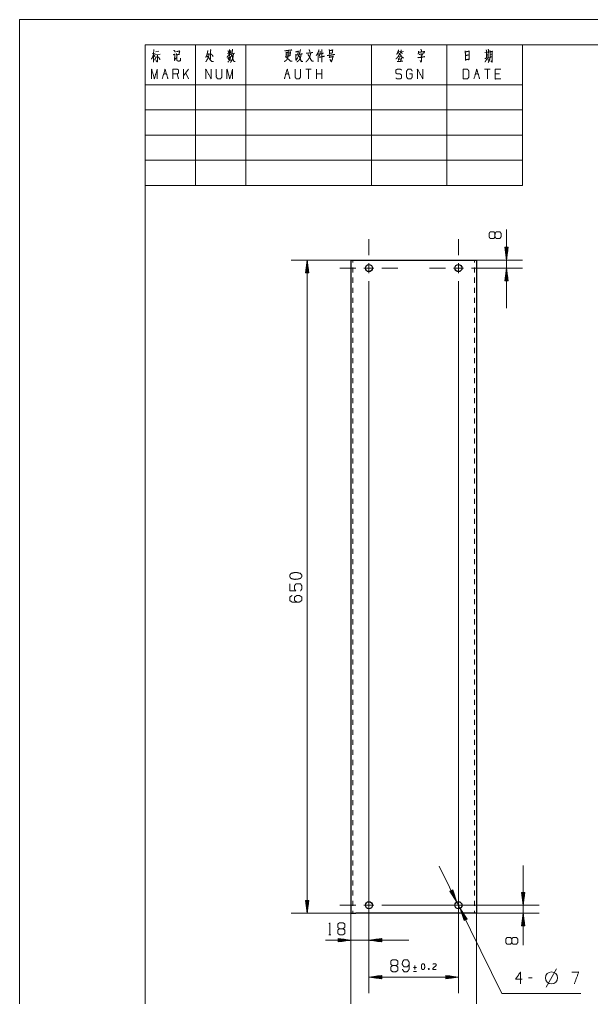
# Paper-space layout 'SHT3' of a CAD drawing. Header units: millimetres. Extents: x 0 to 210, y 0 to 297.
# Drawn here: x 0 to 113.7, y 102.4 to 297 of the extents above; entities that cross this region are included whole.
import ezdxf

# ---------------------------------------------------------------- set-up
doc = ezdxf.new("R2010")
doc.units = ezdxf.units.MM
doc.layers.add('101', color=7, linetype='Continuous', true_color=0xffffff)

psp = doc.layouts.new('SHT3')

# ---------------------------------------------------------------- linework, layer by layer
at = {"layer": '101', "color": 133, "linetype": 'Continuous', "lineweight": 18}
for p, q in [((210, 297), (0, 297)), ((0, 297), (0, 0)), ((205, 292), (25, 292)), ((25, 292), (100, 292)), ((25, 292), (100, 292)), ((25, 292), (25, 264)), ((25, 292), (25, 5)), ((25, 292), (100, 292)), ((35, 292), (35, 264)), ((45, 292), (45, 264)), ((70, 292), (70, 264)), ((85, 292), (85, 264)), ((100, 292), (100, 264)), ((25, 284), (100, 284)), ((25, 279), (100, 279)), ((25, 274), (100, 274)), ((25, 269), (100, 269)), ((25, 264), (100, 264))]:
    psp.add_line(p, q, dxfattribs=at)
at = {"layer": '101', "color": 72, "linetype": 'Continuous', "lineweight": 18}
for p, q in [((26.34, 290.18), (26.96, 290.3)), ((26.99, 289.99), (27.95, 290.14)), ((27.13, 290.61), (27.71, 290.74)), ((41.34, 290.22), (42.13, 290.38)), ((42.25, 290.16), (42.79, 290.28)), ((53.17, 290.09), (53.7, 290.18)), ((75.25, 290.57), (75.67, 290.63)), ((75.35, 290.55), (75.45, 290.24)), ((75.82, 290.51), (76.35, 290.61)), ((75.98, 290.49), (76.11, 290.16)), ((92.56, 290.43), (93.43, 290.55)), ((92.84, 290.07), (93.11, 290.14)), ((93.6, 290.05), (93.85, 290.12)), ((26.7, 289.95), (26.92, 289.68)), ((54.91, 288.87), (55.37, 289.43)), ((75.83, 289.64), (75.37, 289.56)), ((92.86, 289.72), (93.09, 289.78)), ((28.66, 286.17), (29.22, 286.17)), ((31.62, 285.18), (31.34, 286.17)), ((32.63, 285.18), (32.63, 287.14)), ((33.59, 287.14), (32.63, 285.78)), ((33.59, 285.18), (33.04, 286.36)), ((52.94, 286.17), (53.49, 286.17)), ((58.02, 287.14), (56.9, 287.14)), ((57.46, 287.14), (57.46, 285.18)), ((59.02, 285.18), (59.02, 287.14)), ((60.14, 286.17), (59.02, 286.17)), ((60.14, 285.18), (60.14, 287.14)), ((90.65, 286.17), (91.2, 286.17)), ((93.6, 287.14), (92.49, 287.14)), ((93.05, 287.14), (93.05, 285.18)), ((95.45, 286.17), (94.61, 286.17)), ((61.5, 114.85), (61.92, 114.85)), ((78.91, 108.31), (78.35, 108.31)), ((78.35, 107.52), (78.91, 107.52)), ((78.63, 108.71), (78.63, 107.91)), ((81.34, 108.13), (81.42, 107.92)), ((104.75, 104.42), (106.75, 108.07)), ((101.91, 106.26), (101.24, 106.26))]:
    psp.add_line(p, q, dxfattribs=at)
at = {"layer": '101', "color": 22, "linetype": 'Continuous', "lineweight": 18}
for p, q in [((96.84, 239.59), (96.84, 255.2)), ((97.17, 251.67), (96.5, 251.67)), ((96.5, 251.67), (96.84, 249.13)), ((96.51, 251.67), (96.51, 251.64)), ((96.51, 251.67), (96.51, 251.64)), ((96.56, 251.67), (96.56, 251.25)), ((96.61, 251.67), (96.61, 250.86)), ((96.66, 251.67), (96.66, 250.48)), ((96.71, 251.67), (96.71, 250.09)), ((96.76, 251.67), (96.76, 249.71)), ((96.81, 251.67), (96.81, 249.32)), ((96.84, 249.13), (97.17, 251.67)), ((96.86, 251.67), (96.86, 249.32)), ((96.91, 251.67), (96.91, 249.71)), ((96.97, 251.67), (96.97, 250.09)), ((97.02, 251.67), (97.02, 250.48)), ((97.07, 251.67), (97.07, 250.86)), ((97.12, 251.67), (97.12, 251.25)), ((97.17, 251.67), (97.17, 251.64)), ((97.17, 251.67), (97.17, 251.64)), ((66.88, 249.13), (54.03, 249.13)), ((57.21, 249.13), (56.87, 246.59)), ((57.54, 246.59), (57.21, 249.13)), ((57.21, 249.13), (57.21, 119.13)), ((89.88, 249.13), (100.01, 249.13)), ((56.98, 246.59), (56.98, 247.39)), ((57.03, 246.59), (57.03, 247.78)), ((57.08, 246.59), (57.08, 248.16)), ((57.13, 246.59), (57.13, 248.55)), ((57.18, 246.59), (57.18, 248.93)), ((57.23, 246.59), (57.23, 248.93)), ((57.28, 246.59), (57.28, 248.55)), ((57.33, 246.59), (57.33, 248.16)), ((57.38, 246.59), (57.38, 247.78)), ((57.44, 246.59), (57.44, 247.39)), ((93.04, 247.53), (100.01, 247.53)), ((96.84, 247.53), (96.5, 244.99)), ((96.81, 244.99), (96.81, 247.33)), ((97.17, 244.99), (96.84, 247.53)), ((96.86, 244.99), (96.86, 247.33)), ((56.87, 246.59), (57.54, 246.59)), ((56.88, 246.59), (56.88, 246.62)), ((56.88, 246.59), (56.88, 246.62)), ((56.93, 246.59), (56.93, 247.01)), ((57.49, 246.59), (57.49, 247.01)), ((57.54, 246.59), (57.54, 246.62)), ((57.54, 246.59), (57.54, 246.62)), ((96.56, 244.99), (96.56, 245.41)), ((96.61, 244.99), (96.61, 245.79)), ((96.66, 244.99), (96.66, 246.18)), ((96.71, 244.99), (96.71, 246.56)), ((96.76, 244.99), (96.76, 246.95)), ((96.91, 244.99), (96.91, 246.95)), ((96.97, 244.99), (96.97, 246.56)), ((97.02, 244.99), (97.02, 246.18)), ((97.07, 244.99), (97.07, 245.79)), ((97.12, 244.99), (97.12, 245.41)), ((96.5, 244.99), (97.17, 244.99)), ((96.51, 244.99), (96.51, 245.02)), ((96.51, 244.99), (96.51, 245.02)), ((97.17, 244.99), (97.17, 245.02)), ((97.17, 244.99), (97.17, 245.02)), ((69.48, 241.76), (69.48, 103.23)), ((69.48, 241.76), (69.48, 110.58)), ((87.28, 241.76), (87.28, 103.23)), ((83.47, 128.48), (95.91, 103.17)), ((100.16, 112.79), (100.16, 128.66)), ((86.15, 123.78), (85.55, 123.49)), ((85.55, 123.49), (86.97, 121.36)), ((85.55, 123.49), (85.56, 123.46)), ((85.55, 123.49), (85.56, 123.46)), ((85.6, 123.51), (85.78, 123.14)), ((85.64, 123.53), (86, 122.81)), ((85.69, 123.56), (86.21, 122.49)), ((85.73, 123.58), (86.43, 122.17)), ((85.78, 123.6), (86.64, 121.84)), ((85.82, 123.62), (86.86, 121.52)), ((85.87, 123.65), (86.91, 121.54)), ((85.92, 123.67), (86.78, 121.91)), ((85.96, 123.69), (86.66, 122.28)), ((86.01, 123.71), (86.53, 122.65)), ((86.05, 123.74), (86.41, 123.01)), ((86.1, 123.76), (86.28, 123.38)), ((86.14, 123.78), (86.16, 123.75)), ((86.14, 123.78), (86.16, 123.75)), ((86.97, 121.36), (86.15, 123.78)), ((99.83, 123.27), (99.83, 123.24)), ((99.83, 123.27), (100.16, 120.73)), ((99.83, 123.27), (99.83, 123.24)), ((100.5, 123.27), (99.83, 123.27)), ((99.88, 123.27), (99.88, 122.85)), ((99.93, 123.27), (99.93, 122.46)), ((99.99, 123.27), (99.99, 122.08)), ((100.04, 123.27), (100.04, 121.69)), ((100.09, 123.27), (100.09, 121.31)), ((100.14, 123.27), (100.14, 120.92)), ((100.16, 120.73), (100.5, 123.27)), ((100.19, 123.27), (100.19, 120.92)), ((100.24, 123.27), (100.24, 121.31)), ((100.29, 123.27), (100.29, 121.69)), ((100.34, 123.27), (100.34, 122.08)), ((100.39, 123.27), (100.39, 122.46)), ((100.44, 123.27), (100.44, 122.85)), ((100.49, 123.27), (100.49, 123.24)), ((100.49, 123.27), (100.49, 123.24)), ((57.54, 121.67), (56.87, 121.67)), ((56.87, 121.67), (57.21, 119.13)), ((56.88, 121.67), (56.88, 121.64)), ((56.88, 121.67), (56.88, 121.64)), ((56.93, 121.67), (56.93, 121.25)), ((56.98, 121.67), (56.98, 120.86)), ((57.03, 121.67), (57.03, 120.48)), ((57.08, 121.67), (57.08, 120.09)), ((57.13, 121.67), (57.13, 119.71)), ((57.18, 121.67), (57.18, 119.32)), ((57.21, 119.13), (57.54, 121.67)), ((57.23, 121.67), (57.23, 119.32)), ((57.28, 121.67), (57.28, 119.71)), ((57.33, 121.67), (57.33, 120.09)), ((57.38, 121.67), (57.38, 120.48)), ((57.44, 121.67), (57.44, 120.86)), ((57.49, 121.67), (57.49, 121.25)), ((57.54, 121.67), (57.54, 121.64)), ((57.54, 121.67), (57.54, 121.64)), ((75.24, 120.73), (103.34, 120.73)), ((66.88, 119.13), (54.03, 119.13)), ((65.88, 119.13), (65.88, 110.58)), ((65.88, 119.13), (65.88, 94.88)), ((87.59, 120.1), (88.41, 117.67)), ((89.01, 117.97), (87.59, 120.1)), ((88.68, 117.81), (87.65, 119.91)), ((88.73, 117.83), (87.69, 119.94)), ((88.64, 117.79), (87.77, 119.55)), ((88.59, 117.76), (87.9, 119.18)), ((88.77, 117.85), (87.91, 119.61)), ((88.55, 117.74), (88.02, 118.81)), ((88.82, 117.88), (88.12, 119.29)), ((88.87, 117.9), (88.34, 118.97)), ((89.88, 119.13), (103.34, 119.13)), ((90.88, 119.13), (90.88, 94.88)), ((100.16, 119.13), (99.83, 116.59)), ((100.14, 116.59), (100.14, 118.93)), ((100.5, 116.59), (100.16, 119.13)), ((100.19, 116.59), (100.19, 118.93)), ((88.5, 117.72), (88.15, 118.44)), ((88.46, 117.7), (88.27, 118.07)), ((88.41, 117.67), (88.4, 117.7)), ((88.41, 117.67), (88.4, 117.7)), ((88.41, 117.67), (89.01, 117.97)), ((88.91, 117.92), (88.56, 118.64)), ((88.96, 117.94), (88.77, 118.32)), ((89, 117.97), (88.99, 117.99)), ((89, 117.97), (88.99, 117.99)), ((99.88, 116.59), (99.88, 117.01)), ((99.93, 116.59), (99.93, 117.39)), ((99.99, 116.59), (99.99, 117.78)), ((100.04, 116.59), (100.04, 118.16)), ((100.09, 116.59), (100.09, 118.55)), ((100.24, 116.59), (100.24, 118.55)), ((100.29, 116.59), (100.29, 118.16)), ((100.34, 116.59), (100.34, 117.78)), ((100.39, 116.59), (100.39, 117.39)), ((100.44, 116.59), (100.44, 117.01)), ((99.83, 116.59), (99.83, 116.62)), ((99.83, 116.59), (99.83, 116.62)), ((99.83, 116.59), (100.5, 116.59)), ((100.49, 116.59), (100.49, 116.62)), ((100.49, 116.59), (100.49, 116.62)), ((60.86, 113.76), (77.41, 113.76)), ((63.34, 114.09), (63.34, 113.43)), ((65.88, 113.76), (63.34, 114.09)), ((63.34, 114.09), (63.37, 114.09)), ((63.34, 114.09), (63.37, 114.09)), ((63.34, 114.04), (63.75, 114.04)), ((63.34, 113.99), (64.14, 113.99)), ((63.34, 113.94), (64.53, 113.94)), ((63.34, 113.89), (64.91, 113.89)), ((63.34, 113.84), (65.3, 113.84)), ((63.34, 113.78), (65.68, 113.78)), ((63.34, 113.43), (65.88, 113.76)), ((63.34, 113.73), (65.68, 113.73)), ((63.34, 113.68), (65.3, 113.68)), ((63.34, 113.63), (64.91, 113.63)), ((63.34, 113.58), (64.53, 113.58)), ((63.34, 113.53), (64.14, 113.53)), ((63.34, 113.48), (63.75, 113.48)), ((63.34, 113.43), (63.37, 113.43)), ((63.34, 113.43), (63.37, 113.43)), ((72.02, 114.09), (69.48, 113.76)), ((69.48, 113.76), (72.02, 113.43)), ((72.02, 113.78), (69.67, 113.78)), ((72.02, 113.73), (69.67, 113.73)), ((72.02, 113.84), (70.06, 113.84)), ((72.02, 113.68), (70.06, 113.68)), ((72.02, 113.89), (70.44, 113.89)), ((72.02, 113.63), (70.44, 113.63)), ((72.02, 113.94), (70.83, 113.94)), ((72.02, 113.58), (70.83, 113.58)), ((72.02, 113.99), (71.21, 113.99)), ((72.02, 113.53), (71.21, 113.53)), ((72.02, 114.04), (71.6, 114.04)), ((72.02, 113.48), (71.6, 113.48)), ((72.02, 114.09), (71.98, 114.09)), ((72.02, 114.09), (71.98, 114.09)), ((72.02, 113.43), (71.98, 113.43)), ((72.02, 113.43), (71.98, 113.43)), ((72.02, 113.43), (72.02, 114.09)), ((72.02, 106.74), (69.48, 106.41)), ((69.48, 106.41), (87.28, 106.41)), ((69.48, 106.41), (72.02, 106.07)), ((72.02, 106.43), (69.67, 106.43)), ((72.02, 106.38), (69.67, 106.38)), ((72.02, 106.48), (70.06, 106.48)), ((72.02, 106.33), (70.06, 106.33)), ((72.02, 106.53), (70.44, 106.53)), ((72.02, 106.28), (70.44, 106.28)), ((72.02, 106.59), (70.83, 106.59)), ((72.02, 106.23), (70.83, 106.23)), ((72.02, 106.64), (71.21, 106.64)), ((72.02, 106.18), (71.21, 106.18)), ((72.02, 106.69), (71.6, 106.69)), ((72.02, 106.13), (71.6, 106.13)), ((72.02, 106.74), (71.98, 106.74)), ((72.02, 106.74), (71.98, 106.74)), ((72.02, 106.08), (71.98, 106.08)), ((72.02, 106.08), (71.98, 106.08)), ((72.02, 106.07), (72.02, 106.74)), ((84.74, 106.74), (84.74, 106.07)), ((84.74, 106.74), (84.77, 106.74)), ((84.74, 106.74), (84.77, 106.74)), ((87.28, 106.41), (84.74, 106.74)), ((84.74, 106.69), (85.15, 106.69)), ((84.74, 106.64), (85.54, 106.64)), ((84.74, 106.59), (85.93, 106.59)), ((84.74, 106.53), (86.31, 106.53)), ((84.74, 106.48), (86.7, 106.48)), ((84.74, 106.43), (87.08, 106.43)), ((84.74, 106.07), (87.28, 106.41)), ((84.74, 106.38), (87.08, 106.38)), ((84.74, 106.33), (86.7, 106.33)), ((84.74, 106.28), (86.31, 106.28)), ((84.74, 106.23), (85.93, 106.23)), ((84.74, 106.18), (85.54, 106.18)), ((84.74, 106.13), (85.15, 106.13)), ((84.74, 106.08), (84.77, 106.08)), ((84.74, 106.08), (84.77, 106.08)), ((95.91, 103.17), (111.63, 103.17))]:
    psp.add_line(p, q, dxfattribs=at)
at = {"layer": '101', "color": 151, "linetype": 'Continuous', "lineweight": 18}
for p, q in [((69.48, 250.12), (69.48, 253.29)), ((87.28, 250.12), (87.28, 253.29)), ((66.89, 247.53), (63.71, 247.53)), ((68.47, 247.53), (70.48, 247.53)), ((69.48, 246.52), (69.48, 248.53)), ((72.07, 247.53), (75.24, 247.53)), ((84.69, 247.53), (81.51, 247.53)), ((86.27, 247.53), (88.28, 247.53)), ((87.28, 246.52), (87.28, 248.53)), ((89.87, 247.53), (93.04, 247.53)), ((69.48, 244.94), (69.48, 241.76)), ((87.28, 244.94), (87.28, 241.76)), ((69.48, 123.32), (69.48, 126.49)), ((87.28, 123.32), (87.28, 126.49)), ((66.89, 120.73), (63.71, 120.73)), ((68.47, 120.73), (70.48, 120.73)), ((69.48, 119.72), (69.48, 121.73)), ((72.07, 120.73), (75.24, 120.73)), ((84.69, 120.73), (81.51, 120.73)), ((86.27, 120.73), (88.28, 120.73)), ((87.28, 119.72), (87.28, 121.73)), ((89.87, 120.73), (93.04, 120.73)), ((69.48, 118.14), (69.48, 114.96)), ((87.28, 118.14), (87.28, 114.96))]:
    psp.add_line(p, q, dxfattribs=at)
at = {"layer": '101', "color": 22, "linetype": 'Continuous', "lineweight": 25}
for p, q in [((65.88, 249.13), (65.88, 119.13)), ((66.88, 249.13), (89.88, 249.13)), ((90.88, 249.13), (90.88, 119.13)), ((89.88, 119.13), (66.88, 119.13))]:
    psp.add_line(p, q, dxfattribs=at)
at = {"layer": '101', "color": 53, "linetype": 'Continuous', "lineweight": 18}
for p, q in [((66.28, 249.13), (66.28, 248.63)), ((90.48, 248.63), (90.48, 249.13)), ((66.28, 247.63), (66.28, 246.63)), ((90.48, 246.63), (90.48, 247.63)), ((66.28, 245.63), (66.28, 244.63)), ((90.48, 244.63), (90.48, 245.63)), ((66.28, 243.63), (66.28, 242.63)), ((90.48, 242.63), (90.48, 243.63)), ((66.28, 241.63), (66.28, 240.63)), ((90.48, 240.63), (90.48, 241.63)), ((66.28, 239.63), (66.28, 238.63)), ((90.48, 238.63), (90.48, 239.63)), ((66.28, 237.63), (66.28, 236.63)), ((90.48, 236.63), (90.48, 237.63)), ((66.28, 235.63), (66.28, 234.63)), ((90.48, 234.63), (90.48, 235.63)), ((66.28, 233.63), (66.28, 232.63)), ((90.48, 232.63), (90.48, 233.63)), ((66.28, 231.63), (66.28, 230.63)), ((90.48, 230.63), (90.48, 231.63)), ((66.28, 229.63), (66.28, 228.63)), ((90.48, 228.63), (90.48, 229.63)), ((66.28, 227.63), (66.28, 226.63)), ((90.48, 226.63), (90.48, 227.63)), ((66.28, 225.63), (66.28, 224.63)), ((90.48, 224.63), (90.48, 225.63)), ((66.28, 223.63), (66.28, 222.63)), ((90.48, 222.63), (90.48, 223.63)), ((66.28, 221.63), (66.28, 220.63)), ((90.48, 220.63), (90.48, 221.63)), ((66.28, 219.63), (66.28, 218.63)), ((90.48, 218.63), (90.48, 219.63)), ((66.28, 217.63), (66.28, 216.63)), ((90.48, 216.63), (90.48, 217.63)), ((66.28, 215.63), (66.28, 214.63)), ((90.48, 214.63), (90.48, 215.63)), ((66.28, 213.63), (66.28, 212.63)), ((90.48, 212.63), (90.48, 213.63)), ((66.28, 211.63), (66.28, 210.63)), ((90.48, 210.63), (90.48, 211.63)), ((66.28, 209.63), (66.28, 208.63)), ((90.48, 208.63), (90.48, 209.63)), ((66.28, 207.63), (66.28, 206.63)), ((90.48, 206.63), (90.48, 207.63)), ((66.28, 205.63), (66.28, 204.63)), ((90.48, 204.63), (90.48, 205.63)), ((66.28, 203.63), (66.28, 202.63)), ((90.48, 202.63), (90.48, 203.63)), ((66.28, 201.63), (66.28, 200.63)), ((90.48, 200.63), (90.48, 201.63)), ((66.28, 199.63), (66.28, 198.63)), ((90.48, 198.63), (90.48, 199.63)), ((66.28, 197.63), (66.28, 196.63)), ((90.48, 196.63), (90.48, 197.63)), ((66.28, 195.63), (66.28, 194.63)), ((90.48, 194.63), (90.48, 195.63)), ((66.28, 193.63), (66.28, 192.63)), ((90.48, 192.63), (90.48, 193.63)), ((66.28, 191.63), (66.28, 190.63)), ((90.48, 190.63), (90.48, 191.63)), ((66.28, 189.63), (66.28, 188.63)), ((90.48, 188.63), (90.48, 189.63)), ((66.28, 187.63), (66.28, 186.63)), ((90.48, 186.63), (90.48, 187.63)), ((66.28, 185.63), (66.28, 184.63)), ((90.48, 184.63), (90.48, 185.63)), ((66.28, 183.63), (66.28, 182.63)), ((90.48, 182.63), (90.48, 183.63)), ((66.28, 181.63), (66.28, 180.63)), ((90.48, 180.63), (90.48, 181.63)), ((66.28, 179.63), (66.28, 178.63)), ((90.48, 178.63), (90.48, 179.63)), ((66.28, 177.63), (66.28, 176.63)), ((90.48, 176.63), (90.48, 177.63)), ((66.28, 175.63), (66.28, 174.63)), ((90.48, 174.63), (90.48, 175.63)), ((66.28, 173.63), (66.28, 172.63)), ((90.48, 172.63), (90.48, 173.63)), ((66.28, 171.63), (66.28, 170.63)), ((90.48, 170.63), (90.48, 171.63)), ((66.28, 169.63), (66.28, 168.63)), ((90.48, 168.63), (90.48, 169.63)), ((66.28, 167.63), (66.28, 166.63)), ((90.48, 166.63), (90.48, 167.63)), ((66.28, 165.63), (66.28, 164.63)), ((90.48, 164.63), (90.48, 165.63)), ((66.28, 163.63), (66.28, 162.63)), ((90.48, 162.63), (90.48, 163.63)), ((66.28, 161.63), (66.28, 160.63)), ((90.48, 160.63), (90.48, 161.63)), ((66.28, 159.63), (66.28, 158.63)), ((90.48, 158.63), (90.48, 159.63)), ((66.28, 157.63), (66.28, 156.63)), ((90.48, 156.63), (90.48, 157.63)), ((66.28, 155.63), (66.28, 154.63)), ((90.48, 154.63), (90.48, 155.63)), ((66.28, 153.63), (66.28, 152.63)), ((90.48, 152.63), (90.48, 153.63)), ((66.28, 151.63), (66.28, 150.63)), ((90.48, 150.63), (90.48, 151.63)), ((66.28, 149.63), (66.28, 148.63)), ((90.48, 148.63), (90.48, 149.63)), ((66.28, 147.63), (66.28, 146.63)), ((90.48, 146.63), (90.48, 147.63)), ((66.28, 145.63), (66.28, 144.63)), ((90.48, 144.63), (90.48, 145.63)), ((66.28, 143.63), (66.28, 142.63)), ((90.48, 142.63), (90.48, 143.63)), ((66.28, 141.63), (66.28, 140.63)), ((90.48, 140.63), (90.48, 141.63)), ((66.28, 139.63), (66.28, 138.63)), ((90.48, 138.63), (90.48, 139.63)), ((66.28, 137.63), (66.28, 136.63)), ((90.48, 136.63), (90.48, 137.63)), ((66.28, 135.63), (66.28, 134.63)), ((90.48, 134.63), (90.48, 135.63)), ((66.28, 133.63), (66.28, 132.63)), ((90.48, 132.63), (90.48, 133.63)), ((66.28, 131.63), (66.28, 130.63)), ((90.48, 130.63), (90.48, 131.63)), ((66.28, 129.63), (66.28, 128.63)), ((90.48, 128.63), (90.48, 129.63)), ((66.28, 127.63), (66.28, 126.63)), ((90.48, 126.63), (90.48, 127.63)), ((66.28, 125.63), (66.28, 124.63)), ((90.48, 124.63), (90.48, 125.63)), ((66.28, 123.63), (66.28, 122.63)), ((90.48, 122.63), (90.48, 123.63)), ((66.28, 121.63), (66.28, 120.63)), ((90.48, 120.63), (90.48, 121.63)), ((66.28, 119.63), (66.28, 119.13)), ((90.48, 119.13), (90.48, 119.63))]:
    psp.add_line(p, q, dxfattribs=at)
at = {"layer": '101', "color": 22, "linetype": 'Continuous', "lineweight": 25}
for centre in [(69.48, 247.53), (87.28, 247.53), (69.48, 120.73), (87.28, 120.73)]:
    psp.add_circle(centre, 0.7, dxfattribs=at)
at = {"layer": '101', "color": 72, "linetype": 'Continuous', "lineweight": 18}
psp.add_circle((105.79, 106.26), 1.2, dxfattribs=at)
for points, knots in [([(26.67, 290.16), (26.6, 289.91), (26.48, 289.62), (26.35, 289.35), (26.23, 289.14)], [0, 0, 0.233514, 0.515368, 0.78555, 1, 1]), ([(26.67, 291.07), (26.66, 288.89), (26.63, 288.5), (26.61, 288.71), (26.64, 288.94)], [0, 0, 0.723303, 0.854546, 0.923601, 1, 1]), ([(30.53, 289.99), (30.92, 290.09), (30.86, 290.16), (30.83, 288.96), (30.77, 288.83), (31.12, 289.41)], [0, 0, 0.158008, 0.19221, 0.673433, 0.728446, 1, 1]), ([(30.7, 290.88), (30.87, 290.72), (30.92, 290.63), (30.92, 290.53), (30.9, 290.67)], [0, 0, 0.413146, 0.573572, 0.750721, 1, 1]), ([(31.19, 290.63), (31.87, 290.74), (31.82, 290.8), (31.73, 290.05), (31.82, 290.05), (31.25, 289.99)], [0, 0, 0.313958, 0.349012, 0.694882, 0.735357, 1, 1]), ([(31.22, 290.22), (31.25, 289.91), (31.25, 289.2), (31.27, 288.98), (31.3, 288.87), (31.34, 288.81), (31.41, 288.77), (31.53, 288.75), (31.66, 288.73), (32.03, 288.79), (32, 289.33), (32, 288.79)], [0, 0, 0.097093, 0.316208, 0.387239, 0.42073, 0.444406, 0.470581, 0.507596, 0.549105, 0.664641, 0.832445, 1, 1]), ([(37.43, 290.84), (37.42, 290.72), (37.34, 290.3), (37.26, 290.01), (37.18, 289.8), (37.09, 289.6), (37.01, 289.43)], [0, 0, 0.084498, 0.36853, 0.573114, 0.721457, 0.873368, 1, 1]), ([(37.28, 290.09), (37.75, 290.18), (37.71, 290.22), (37.68, 290.03), (37.62, 289.76), (37.56, 289.6), (37.48, 289.37), (37.4, 289.18), (37.28, 288.98), (37.2, 288.81), (37.09, 288.67), (37.02, 288.56)], [0, 0, 0.202443, 0.228131, 0.308408, 0.425631, 0.500403, 0.604281, 0.689483, 0.790714, 0.870506, 0.946045, 1, 1]), ([(37.97, 291.05), (38.02, 290.94), (38, 290.84), (37.99, 289.12), (37.97, 289.23), (38, 289.45)], [0, 0, 0.049543, 0.095606, 0.852767, 0.898838, 1, 1]), ([(38.1, 290.16), (38.13, 290.14), (38.4, 289.8), (38.47, 289.68)], [0, 0, 0.059448, 0.761031, 1, 1]), ([(41.75, 290.24), (41.62, 290.01), (41.48, 289.8), (41.35, 289.64), (41.22, 289.49)], [0, 0, 0.287221, 0.555142, 0.786181, 1, 1]), ([(41.43, 290.8), (41.56, 290.57), (41.59, 290.43)], [0, 0, 0.640221, 1, 1]), ([(41.73, 291.07), (41.76, 290.92), (41.76, 289.78), (41.73, 289.93), (41.76, 290.05)], [0, 0, 0.094654, 0.823636, 0.91829, 1, 1]), ([(41.76, 290.2), (41.94, 290.07), (42.03, 289.97)], [0, 0, 0.613122, 1, 1]), ([(42.03, 290.92), (42.03, 290.82), (41.91, 290.34)], [0, 0, 0.174301, 1, 1]), ([(42.54, 290.16), (42.49, 289.8), (42.45, 289.56), (42.41, 289.35), (42.35, 289.16), (42.23, 288.91), (42.13, 288.73), (42.01, 288.56), (41.92, 288.48)], [0, 0, 0.19438, 0.332636, 0.448614, 0.555649, 0.70616, 0.822692, 0.933847, 1, 1]), ([(42.33, 291.11), (42.33, 290.98), (42.32, 290.76), (42.27, 290.47), (42.23, 290.16), (42.17, 289.91), (42.1, 289.68), (42.08, 289.62)], [0, 0, 0.081852, 0.232243, 0.425429, 0.63211, 0.800313, 0.957953, 1, 1]), ([(53.44, 290.84), (53.42, 290.18), (53.41, 289.85), (53.39, 289.66), (53.38, 289.56), (53.36, 289.43), (53.32, 289.31), (53.27, 289.2), (53.24, 289.15), (53.17, 289.06), (53.14, 289.02), (53.07, 288.94), (53, 288.85), (52.89, 288.79), (52.79, 288.73), (52.69, 288.67), (52.65, 288.65)], [0, 0, 0.263783, 0.395771, 0.470171, 0.511786, 0.56157, 0.614019, 0.658777, 0.684005, 0.729426, 0.749614, 0.793602, 0.837596, 0.885289, 0.932985, 0.980677, 1, 1]), ([(52.76, 290.82), (52.82, 290.78), (52.85, 290.8), (54.11, 290.94), (54.07, 290.96), (53.92, 290.92)], [0, 0, 0.045522, 0.068286, 0.872626, 0.90344, 1, 1]), ([(53, 290.59), (53.04, 290.41), (53.04, 290.01), (53.04, 289.66), (53.03, 289.7), (53.89, 289.85), (53.8, 289.85), (53.89, 290.63), (53.92, 290.57), (53.87, 290.53), (53.04, 290.43)], [0, 0, 0.051663, 0.157818, 0.252803, 0.264656, 0.500971, 0.524672, 0.738301, 0.756829, 0.773117, 1, 1]), ([(54.88, 290.57), (55.47, 290.67), (55.41, 290.74), (55.34, 290.01), (55.41, 290.01), (54.97, 289.93), (54.94, 290.12), (54.97, 289.89), (54.96, 288.96)], [0, 0, 0.181366, 0.207406, 0.429567, 0.451891, 0.588199, 0.645735, 0.715777, 1, 1]), ([(55.98, 290.12), (55.98, 289.99), (55.92, 289.66), (55.86, 289.47), (55.81, 289.31), (55.73, 289.16), (55.65, 289.02), (55.54, 288.87), (55.48, 288.82), (55.37, 288.72), (55.31, 288.67), (55.26, 288.65), (55.18, 288.6), (55.13, 288.58)], [0, 0, 0.067236, 0.249298, 0.354996, 0.450079, 0.537949, 0.629663, 0.725721, 0.768012, 0.852602, 0.894899, 0.921172, 0.973722, 1, 1]), ([(55.85, 291.05), (55.82, 290.8), (55.73, 290.47), (55.62, 290.12), (55.53, 289.89), (55.47, 289.72), (55.41, 289.58)], [0, 0, 0.162457, 0.385014, 0.625897, 0.784413, 0.898493, 1, 1]), ([(55.62, 290.07), (56.27, 290.2), (56.2, 290.22), (56.08, 290.18)], [0, 0, 0.769962, 0.857327, 1, 1]), ([(57.88, 290.32), (57.88, 290.2), (57.81, 289.91), (57.74, 289.68), (57.65, 289.43), (57.52, 289.23), (57.5, 289.18), (57.42, 289.08), (57.31, 288.94), (57.18, 288.81), (57.06, 288.69), (56.93, 288.58)], [0, 0, 0.060656, 0.206644, 0.323463, 0.452143, 0.571976, 0.593424, 0.659716, 0.74639, 0.834816, 0.918178, 1, 1]), ([(57.02, 290.28), (58.29, 290.43), (58.21, 290.45), (58.12, 290.41)], [0, 0, 0.872478, 0.933903, 1, 1]), ([(57.34, 290.05), (57.4, 290.01), (58.1, 288.75), (58.43, 288.69), (58.12, 288.77), (58.02, 288.89)], [0, 0, 0.030854, 0.652647, 0.79375, 0.930716, 1, 1]), ([(57.56, 291.03), (57.66, 290.84), (57.71, 290.72), (57.74, 290.59)], [0, 0, 0.450481, 0.729637, 1, 1]), ([(59.55, 290.98), (59.48, 290.72), (59.38, 290.47), (59.26, 290.24), (59.14, 290.05), (59.05, 289.93), (59, 289.85)], [0, 0, 0.21836, 0.428744, 0.629221, 0.801494, 0.920598, 1, 1]), ([(59.38, 290.41), (59.39, 289.16), (59.39, 288.81), (59.39, 288.56), (59.38, 288.69), (59.39, 288.91)], [0, 0, 0.565717, 0.725989, 0.839123, 0.896086, 1, 1]), ([(59.8, 290.72), (59.76, 290.38), (59.7, 290.09), (59.64, 289.89), (59.6, 289.76)], [0, 0, 0.34211, 0.644851, 0.86512, 1, 1]), ([(59.8, 290.14), (60.47, 290.32), (60.4, 290.32), (60.28, 290.26)], [0, 0, 0.772509, 0.853435, 1, 1]), ([(60.08, 291.07), (60.12, 290.98), (60.09, 291.03), (60.11, 288.54), (60.09, 288.73), (60.11, 289.04)], [0, 0, 0.029975, 0.04619, 0.840789, 0.900562, 1, 1]), ([(61.18, 289.87), (61.37, 289.87), (61.75, 289.91), (62.68, 290.05), (62.58, 290.07), (62.43, 290.03)], [0, 0, 0.10704, 0.322386, 0.855626, 0.914427, 1, 1]), ([(61.57, 291.07), (61.63, 290.82), (61.63, 290.09), (61.63, 290.28), (62.33, 290.38), (62.21, 290.38), (62.24, 290.9), (62.26, 290.98), (62.29, 290.92), (62.19, 290.9), (61.63, 290.82)], [0, 0, 0.076614, 0.294117, 0.350048, 0.563214, 0.598361, 0.753971, 0.779215, 0.799829, 0.831205, 1, 1]), ([(75.64, 290.3), (75.63, 290.2), (75.39, 289.83), (75.38, 289.78), (75.26, 289.6), (75.06, 289.37), (74.96, 289.27), (74.85, 289.16)], [0, 0, 0.074337, 0.387309, 0.418539, 0.575027, 0.79286, 0.896435, 1, 1]), ([(75.37, 290.98), (75.35, 290.84), (75.23, 290.53), (75.13, 290.28), (75.01, 290.07)], [0, 0, 0.148006, 0.485257, 0.758321, 1, 1]), ([(75.61, 290.16), (76.2, 289.37), (76.43, 289.37), (76.2, 289.39), (76.08, 289.54)], [0, 0, 0.599324, 0.742451, 0.886135, 1, 1]), ([(75.91, 290.98), (75.92, 290.88), (75.75, 290.3)], [0, 0, 0.147218, 1, 1]), ([(79.34, 290.74), (79.34, 290.51), (79.33, 290.34), (79.3, 290.22), (79.27, 290.12)], [0, 0, 0.361949, 0.626223, 0.829034, 1, 1]), ([(79.34, 290.49), (80.57, 290.63), (80.56, 290.67), (80.37, 290.26)], [0, 0, 0.712481, 0.737756, 1, 1]), ([(79.49, 290.07), (80.25, 290.18), (80.21, 290.24), (79.92, 289.72)], [0, 0, 0.533866, 0.586729, 1, 1]), ([(79.78, 291.09), (79.89, 290.96), (79.93, 290.86), (79.94, 290.78), (79.96, 290.69)], [0, 0, 0.364604, 0.619196, 0.809621, 1, 1]), ([(88.61, 290.8), (88.64, 290.59), (88.66, 290.14), (88.67, 289.66), (88.67, 289.6), (88.67, 289.27), (88.67, 288.83), (88.67, 288.98), (89.24, 289.1), (89.36, 288.96), (89.39, 289.14), (89.39, 289.39), (89.4, 289.87), (89.42, 290.36), (89.42, 290.78), (89.43, 290.72), (88.66, 290.57)], [0, 0, 0.037589, 0.119519, 0.205166, 0.216331, 0.275884, 0.354043, 0.380097, 0.485125, 0.518622, 0.552532, 0.597196, 0.682843, 0.77221, 0.846648, 0.858119, 1, 1]), ([(92.8, 290.98), (92.83, 290.86), (92.83, 289.31)], [0, 0, 0.075954, 1, 1]), ([(93.21, 291.11), (93.24, 290.98), (93.19, 289.37)], [0, 0, 0.073211, 1, 1]), ([(93.55, 290.82), (93.59, 290.59), (93.59, 290.14), (93.57, 289.64), (93.55, 289.33), (93.47, 289), (93.38, 288.79), (93.22, 288.48)], [0, 0, 0.096217, 0.285187, 0.491418, 0.620825, 0.76157, 0.854869, 1, 1]), ([(93.59, 290.57), (94.03, 290.67), (93.98, 290.74), (93.98, 290.09), (93.98, 290.05), (94, 289.12), (93.98, 288.77), (93.97, 288.56), (93.95, 288.5), (93.74, 288.77), (93.94, 288.58)], [0, 0, 0.13308, 0.155522, 0.344842, 0.357051, 0.631901, 0.735808, 0.797028, 0.815849, 0.918301, 1, 1]), ([(27.18, 289.66), (27.17, 289.58), (26.86, 288.96)], [0, 0, 0.108202, 1, 1]), ([(27.37, 289.99), (27.42, 289.87), (27.42, 288.83), (27.4, 288.6), (27.39, 288.52), (27.11, 288.85), (27.39, 288.56)], [0, 0, 0.056947, 0.504404, 0.603051, 0.639405, 0.826366, 1, 1]), ([(27.61, 289.58), (27.87, 289.16), (27.92, 289), (27.81, 289.27)], [0, 0, 0.516563, 0.696901, 1, 1]), ([(37.28, 289.8), (38.22, 288.62), (38.56, 288.65), (38.54, 288.65), (38.24, 288.67), (38.08, 288.81)], [0, 0, 0.632183, 0.773704, 0.779845, 0.909108, 1, 1]), ([(41.34, 289.31), (41.97, 289.45), (41.98, 289.64), (41.98, 289.56), (41.91, 289.31), (41.81, 289.04), (41.7, 288.83), (41.59, 288.71), (41.48, 288.58), (41.41, 288.52)], [0, 0, 0.30447, 0.39258, 0.431622, 0.553714, 0.689469, 0.798362, 0.878841, 0.954752, 1, 1]), ([(41.72, 289.66), (41.56, 289.08), (41.66, 289.04), (41.78, 289), (41.89, 288.94), (42.04, 288.85)], [0, 0, 0.5291, 0.62629, 0.735524, 0.852093, 1, 1]), ([(42.22, 289.89), (42.25, 289.85), (42.39, 289.27), (42.49, 289), (42.6, 288.71), (42.63, 288.65), (42.85, 288.67), (42.63, 288.69), (42.55, 288.81)], [0, 0, 0.026721, 0.341749, 0.493483, 0.655465, 0.691641, 0.80784, 0.924039, 1, 1]), ([(52.82, 289.6), (52.89, 289.6), (53.17, 289.37), (53.41, 289.16), (53.63, 288.98), (53.9, 288.71), (54.23, 288.75), (53.92, 288.71), (53.82, 288.79)], [0, 0, 0.033467, 0.197839, 0.340788, 0.472468, 0.649452, 0.797921, 0.939753, 1, 1]), ([(55.54, 289.8), (55.59, 289.78), (56.04, 288.67), (56.32, 288.65), (56.06, 288.71), (55.98, 288.83)], [0, 0, 0.024909, 0.644018, 0.787117, 0.926016, 1, 1]), ([(59.57, 289.49), (60.61, 289.7), (60.53, 289.72), (60.4, 289.66)], [0, 0, 0.826976, 0.886334, 1, 1]), ([(61.73, 289.91), (61.63, 289.41), (61.6, 289.49), (62.38, 289.62), (62.33, 289.7), (62.33, 289.62), (62.24, 289.27), (62.19, 289.04), (62.11, 288.85), (62.05, 288.71), (62.01, 288.6), (61.98, 288.58), (61.72, 289.06), (62, 288.62)], [0, 0, 0.13637, 0.159981, 0.371157, 0.396349, 0.418604, 0.516111, 0.579311, 0.63312, 0.675133, 0.705357, 0.714996, 0.861275, 1, 1]), ([(75.12, 288.62), (76.23, 288.73), (76.16, 288.73), (75.99, 288.71)], [0, 0, 0.825897, 0.879998, 1, 1]), ([(75.31, 289.27), (75.38, 289), (75.38, 288.87), (75.37, 289.04)], [0, 0, 0.489807, 0.707975, 1, 1]), ([(75.58, 289.43), (75.64, 289.12), (75.61, 288.96), (75.61, 289.18)], [0, 0, 0.443891, 0.680119, 1, 1]), ([(75.95, 289.41), (75.95, 289.27), (75.77, 288.69)], [0, 0, 0.19307, 1, 1]), ([(79.2, 289.41), (80.57, 289.6), (80.49, 289.62), (80.28, 289.56)], [0, 0, 0.820202, 0.873508, 1, 1]), ([(79.87, 289.87), (79.9, 289.76), (79.93, 289.64), (79.94, 289.43), (79.94, 289.23), (79.94, 289), (79.93, 288.85), (79.92, 288.75), (79.9, 288.65), (79.87, 288.56), (79.86, 288.52), (79.64, 288.87), (79.87, 288.56)], [0, 0, 0.049623, 0.1085, 0.204239, 0.299741, 0.404798, 0.471991, 0.520217, 0.568442, 0.608963, 0.629223, 0.820578, 1, 1]), ([(88.67, 289.83), (89.24, 289.95), (89.18, 289.97), (89.05, 289.89)], [0, 0, 0.728512, 0.805958, 1, 1]), ([(92.52, 289.25), (93.43, 289.41), (93.38, 289.43), (93.33, 289.37)], [0, 0, 0.873246, 0.919206, 1, 1]), ([(92.86, 289.12), (92.84, 289.02), (92.73, 288.81), (92.62, 288.67), (92.52, 288.56)], [0, 0, 0.157085, 0.51447, 0.781154, 1, 1]), ([(93.09, 289.18), (93.25, 288.94), (93.25, 288.83), (93.19, 289.02)], [0, 0, 0.497679, 0.671694, 1, 1]), ([(93.57, 289.52), (93.6, 289.52), (93.84, 289.58)], [0, 0, 0.107799, 1, 1]), ([(26.26, 285.18), (26.26, 287.14), (26.82, 285.18), (27.37, 287.14), (27.37, 285.18)], [0, 0, 0.245192, 0.5, 0.754808, 1, 1]), ([(30.51, 285.18), (30.51, 287.14), (31.34, 287.14), (31.62, 286.96), (31.62, 286.36), (31.34, 286.17), (30.51, 286.17)], [0, 0, 0.400952, 0.571035, 0.639278, 0.761676, 0.829917, 1, 1]), ([(37.01, 285.18), (37.01, 287.14), (38.12, 285.18), (38.12, 287.14)], [0, 0, 0.317574, 0.682426, 1, 1]), ([(39.13, 287.14), (39.13, 285.57), (39.39, 285.18), (39.95, 285.18), (40.24, 285.57), (40.24, 287.14)], [0, 0, 0.337152, 0.438599, 0.557781, 0.662848, 1, 1]), ([(41.25, 285.18), (41.25, 287.14), (41.81, 285.18), (42.36, 287.14), (42.36, 285.18)], [0, 0, 0.245192, 0.5, 0.754808, 1, 1]), ([(54.78, 287.14), (54.78, 285.57), (55.05, 285.18), (55.6, 285.18), (55.89, 285.57), (55.89, 287.14)], [0, 0, 0.337152, 0.438599, 0.557781, 0.662848, 1, 1]), ([(74.85, 285.36), (75.13, 285.18), (75.7, 285.18), (75.98, 285.39), (75.98, 285.97), (75.7, 286.17), (75.15, 286.17), (74.85, 286.36), (74.85, 286.96), (75.15, 287.14), (75.7, 287.14), (75.98, 286.96)], [0, 0, 0.068035, 0.184054, 0.254521, 0.372333, 0.442799, 0.555843, 0.626367, 0.748393, 0.81892, 0.931964, 1, 1]), ([(77.55, 286.17), (78.1, 286.17), (78.1, 285.57), (77.82, 285.18), (77.25, 285.18), (76.97, 285.57), (76.97, 286.75), (77.27, 287.14), (77.81, 287.14), (78.09, 286.75)], [0, 0, 0.103295, 0.214797, 0.304261, 0.410274, 0.499739, 0.718892, 0.809956, 0.910533, 1, 1]), ([(79.11, 285.18), (79.11, 287.14), (80.22, 285.18), (80.22, 287.14)], [0, 0, 0.317574, 0.682426, 1, 1]), ([(88.25, 285.18), (89.07, 285.18), (89.36, 285.57), (89.36, 286.75), (89.07, 287.14), (88.25, 287.14), (88.25, 285.18)], [0, 0, 0.142133, 0.227159, 0.431787, 0.516817, 0.65895, 1, 1]), ([(90.37, 285.18), (90.93, 287.14), (91.48, 285.18)], [0, 0, 0.5, 1, 1]), ([(95.73, 285.18), (94.61, 285.18), (94.61, 287.14), (95.73, 287.14)], [0, 0, 0.265389, 0.734611, 1, 1]), ([(94.55, 253.74), (94.32, 253.42), (93.6, 253.42), (93.37, 253.74), (93.37, 254.43), (93.6, 254.76), (94.32, 254.76), (94.55, 254.43), (94.55, 253.74), (94.8, 253.4), (95.5, 253.4), (95.75, 253.74), (95.75, 254.43), (95.52, 254.76), (94.8, 254.76), (94.55, 254.43)], [0, 0, 0.047574, 0.136086, 0.183661, 0.267817, 0.317167, 0.405679, 0.455029, 0.539185, 0.590298, 0.675758, 0.726871, 0.811027, 0.860377, 0.948889, 1, 1]), ([(56.11, 186.43), (55.86, 186.77), (55.16, 186.94), (54.69, 186.94), (53.96, 186.77), (53.74, 186.43), (53.74, 186.1), (53.96, 185.76), (54.69, 185.58), (55.16, 185.6), (55.86, 185.76), (56.11, 186.1), (56.11, 186.43)], [0, 0, 0.067524, 0.183971, 0.260583, 0.380943, 0.446139, 0.500306, 0.565503, 0.685862, 0.762528, 0.87831, 0.945833, 1, 1]), ([(55.89, 183.31), (56.11, 183.64), (56.11, 184.33), (55.89, 184.67), (54.94, 184.67), (54.69, 184.33), (54.69, 183.64), (54.91, 183.31), (53.74, 183.31), (53.74, 184.67)], [0, 0, 0.062227, 0.168342, 0.230571, 0.376816, 0.441267, 0.547382, 0.609609, 0.79049, 1, 1]), ([(55.16, 181.05), (54.69, 181.37), (54.69, 182.06), (55.16, 182.39), (55.64, 182.39), (56.11, 182.06), (56.11, 181.37), (55.64, 181.05), (54.21, 181.05), (53.74, 181.37), (53.74, 182.06), (54.21, 182.39)], [0, 0, 0.076963, 0.16976, 0.248073, 0.312018, 0.390332, 0.483129, 0.560092, 0.751927, 0.828889, 0.921687, 1, 1]), ([(61.57, 117.03), (61.71, 117.23), (61.71, 114.85)], [0, 0, 0.093489, 1, 1]), ([(63.63, 116.05), (63.32, 116.28), (63.32, 117), (63.63, 117.23), (64.32, 117.23), (64.66, 117), (64.66, 116.28), (64.32, 116.05), (63.63, 116.05), (63.3, 115.8), (63.3, 115.1), (63.63, 114.85), (64.32, 114.85), (64.66, 115.08), (64.66, 115.8), (64.32, 116.05)], [0, 0, 0.047573, 0.136085, 0.183657, 0.267814, 0.317165, 0.405676, 0.455027, 0.539184, 0.590296, 0.675756, 0.726868, 0.811025, 0.860376, 0.948887, 1, 1]), ([(97.87, 113.29), (97.65, 112.97), (96.92, 112.97), (96.7, 113.29), (96.7, 113.97), (96.92, 114.31), (97.65, 114.31), (97.87, 113.97), (97.87, 113.29), (98.12, 112.95), (98.82, 112.95), (99.07, 113.29), (99.07, 113.97), (98.85, 114.31), (98.12, 114.31), (97.87, 113.97)], [0, 0, 0.047573, 0.136086, 0.183659, 0.267814, 0.317166, 0.405678, 0.455029, 0.539185, 0.590297, 0.675756, 0.726869, 0.811024, 0.860376, 0.948887, 1, 1]), ([(74.17, 108.7), (73.85, 108.93), (73.85, 109.65), (74.17, 109.88), (74.86, 109.88), (75.2, 109.65), (75.2, 108.93), (74.86, 108.7), (74.17, 108.7), (73.84, 108.45), (73.84, 107.75), (74.17, 107.5), (74.86, 107.5), (75.2, 107.73), (75.2, 108.45), (74.86, 108.7)], [0, 0, 0.047573, 0.136085, 0.183657, 0.267814, 0.317165, 0.405676, 0.455027, 0.539184, 0.590296, 0.675756, 0.726868, 0.811025, 0.860376, 0.948887, 1, 1]), ([(76.13, 107.98), (76.45, 107.5), (77.14, 107.5), (77.47, 107.98), (77.47, 109.4), (77.14, 109.88), (76.45, 109.88), (76.13, 109.4), (76.11, 108.93), (76.45, 108.45), (77.14, 108.45), (77.47, 108.93)], [0, 0, 0.076856, 0.169525, 0.247728, 0.439296, 0.517499, 0.610168, 0.687024, 0.750925, 0.829128, 0.921797, 1, 1]), ([(80.32, 107.91), (80.49, 108.03), (80.58, 108.38), (80.58, 108.62), (80.49, 108.98), (80.32, 109.09), (80.15, 109.09), (79.99, 108.98), (79.9, 108.62), (79.91, 108.38), (79.99, 108.03), (80.15, 107.91), (80.32, 107.91)], [0, 0, 0.067524, 0.183971, 0.260585, 0.380944, 0.446142, 0.500306, 0.565504, 0.685863, 0.762529, 0.878311, 0.945835, 1, 1]), ([(82.18, 108.98), (82.34, 109.09), (82.69, 109.09), (82.86, 108.98), (82.86, 108.74), (82.17, 108.14), (82.18, 107.91), (82.86, 107.91)], [0, 0, 0.069692, 0.192978, 0.265274, 0.350228, 0.674739, 0.759752, 1, 1]), ([(81.34, 107.92), (81.42, 107.92), (81.46, 108.03), (81.42, 108.13), (81.34, 108.13), (81.29, 108.03), (81.34, 107.92), (81.42, 108.13)], [0, 0, 0.093977, 0.236781, 0.365957, 0.459934, 0.58911, 0.731915, 1, 1]), ([(99.97, 106.01), (98.62, 106.01), (99.63, 107.43), (99.63, 105.06)], [0, 0, 0.245869, 0.565295, 1, 1]), ([(110.34, 105.06), (111.19, 107.43), (109.84, 107.43)], [0, 0, 0.652469, 1, 1])]:
    psp.add_open_spline(points, degree=1, knots=knots, dxfattribs=at)
for points in [[(28.38, 285.18), (28.94, 287.14), (29.5, 285.18)], [(52.66, 285.18), (53.22, 287.14), (53.77, 285.18)]]:
    psp.add_open_spline(points, degree=1, dxfattribs=at)
at = {"layer": '101', "color": 22, "linetype": 'Continuous', "lineweight": 25}
for points, knots in [([(65.88, 249.13), (65.94, 249.13), (66.19, 249.13), (66.38, 249.13), (66.88, 249.13)], [0, 0, 0.066988, 0.316988, 0.5, 1, 1]), ([(89.88, 249.13), (90.13, 249.13), (90.56, 249.13), (90.81, 249.13), (90.88, 249.13)], [0, 0, 0.25, 0.683017, 0.933017, 1, 1]), ([(65.88, 119.13), (66.01, 119.13), (66.19, 119.13), (66.63, 119.13), (66.88, 119.13)], [0, 0, 0.133976, 0.316988, 0.75, 1, 1]), ([(90.88, 119.13), (90.81, 119.13), (90.56, 119.13), (90.38, 119.13), (89.88, 119.13)], [0, 0, 0.066983, 0.316983, 0.5, 1, 1])]:
    psp.add_open_spline(points, degree=1, knots=knots, dxfattribs=at)

doc.saveas('drawing.dxf')
